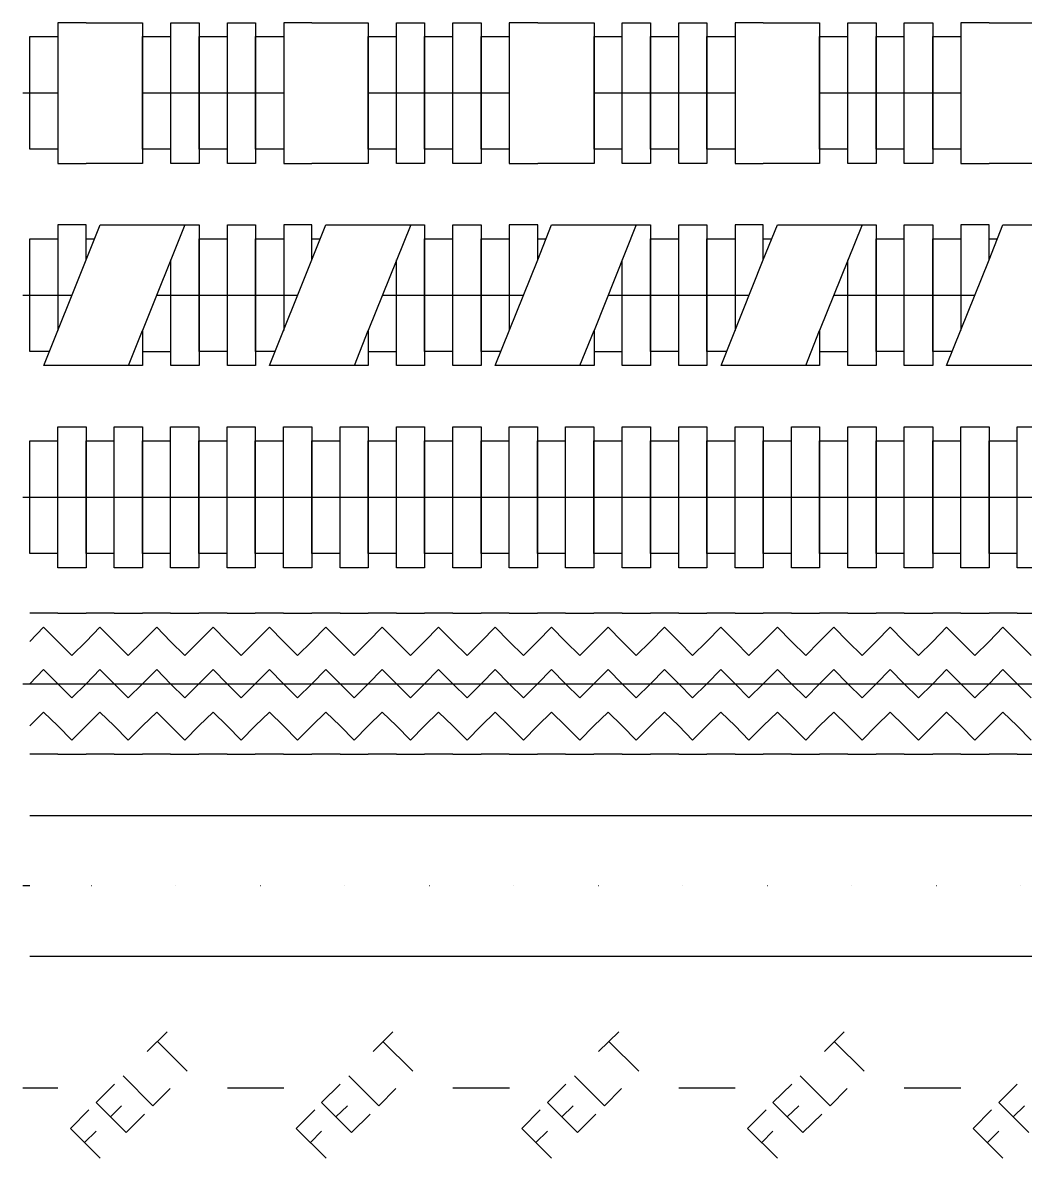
# Model space of a CAD drawing. Header units: inches. Extents: x 47316 to 59086, y 3141 to 11743.
# Drawn here: x 50298.05 to 50333.64, y 8845.37 to 8885.7 of the extents above; entities that cross this region are included whole.
import ezdxf

# ---------------------------------------------------------------- set-up
doc = ezdxf.new("R2010")
doc.units = ezdxf.units.IN
doc.header["$MEASUREMENT"] = 0

msp = doc.modelspace()

# ---------------------------------------------------------------- linework, layer by layer
at = {"color": 0, "lineweight": -2}
for p, q in [((50300.297, 8885.702), (50299.296, 8885.702)), ((50299.296, 8885.702), (50299.296, 8880.699)), ((50300.297, 8885.702), (50302.298, 8885.702)), ((50302.298, 8885.702), (50302.298, 8880.699)), ((50303.311, 8885.702), (50304.311, 8885.702)), ((50303.311, 8880.699), (50303.311, 8885.702)), ((50304.311, 8885.702), (50304.311, 8880.699)), ((50305.312, 8885.702), (50306.313, 8885.702)), ((50305.312, 8880.699), (50305.312, 8885.702)), ((50306.313, 8885.702), (50306.313, 8880.699)), ((50308.314, 8885.702), (50307.313, 8885.702)), ((50307.313, 8885.702), (50307.313, 8880.699)), ((50308.314, 8885.702), (50310.315, 8885.702)), ((50310.315, 8885.702), (50310.315, 8880.699)), ((50311.316, 8885.702), (50312.316, 8885.702)), ((50311.316, 8880.699), (50311.316, 8885.702)), ((50312.316, 8885.702), (50312.316, 8880.699)), ((50313.317, 8885.702), (50314.318, 8885.702)), ((50313.317, 8880.699), (50313.317, 8885.702)), ((50314.318, 8885.702), (50314.318, 8880.699)), ((50316.331, 8885.702), (50315.318, 8885.702)), ((50315.318, 8885.702), (50315.318, 8880.699)), ((50316.331, 8885.702), (50318.332, 8885.702)), ((50318.332, 8885.702), (50318.332, 8880.699)), ((50319.333, 8885.702), (50320.334, 8885.702)), ((50319.333, 8880.699), (50319.333, 8885.702)), ((50320.334, 8885.702), (50320.334, 8880.699)), ((50321.334, 8885.702), (50322.335, 8885.702)), ((50321.334, 8880.699), (50321.334, 8885.702)), ((50322.335, 8885.702), (50322.335, 8880.699)), ((50324.336, 8885.702), (50323.335, 8885.702)), ((50323.335, 8885.702), (50323.335, 8880.699)), ((50324.336, 8885.702), (50326.337, 8885.702)), ((50326.337, 8885.702), (50326.337, 8880.699)), ((50327.338, 8885.702), (50328.339, 8885.702)), ((50327.338, 8880.699), (50327.338, 8885.702)), ((50328.339, 8885.702), (50328.339, 8880.699)), ((50329.339, 8885.702), (50330.352, 8885.702)), ((50329.339, 8880.699), (50329.339, 8885.702)), ((50330.352, 8885.702), (50330.352, 8880.699)), ((50332.353, 8885.702), (50331.353, 8885.702)), ((50331.353, 8885.702), (50331.353, 8880.699)), ((50332.353, 8885.702), (50334.355, 8885.702)), ((50298.295, 8881.205), (50298.295, 8885.208)), ((50298.295, 8885.208), (50299.296, 8885.208)), ((50302.298, 8881.205), (50302.298, 8885.208)), ((50302.298, 8885.208), (50303.311, 8885.208)), ((50304.311, 8881.205), (50304.311, 8885.208)), ((50304.311, 8885.208), (50305.312, 8885.208)), ((50306.313, 8881.205), (50306.313, 8885.208)), ((50306.313, 8885.208), (50307.313, 8885.208)), ((50310.315, 8881.205), (50310.315, 8885.208)), ((50310.315, 8885.208), (50311.316, 8885.208)), ((50312.316, 8881.205), (50312.316, 8885.208)), ((50312.316, 8885.208), (50313.317, 8885.208)), ((50314.318, 8881.205), (50314.318, 8885.208)), ((50314.318, 8885.208), (50315.318, 8885.208)), ((50318.332, 8881.205), (50318.332, 8885.208)), ((50318.332, 8885.208), (50319.333, 8885.208)), ((50320.334, 8881.205), (50320.334, 8885.208)), ((50320.334, 8885.208), (50321.334, 8885.208)), ((50322.335, 8881.205), (50322.335, 8885.208)), ((50322.335, 8885.208), (50323.335, 8885.208)), ((50326.337, 8881.205), (50326.337, 8885.208)), ((50326.337, 8885.208), (50327.338, 8885.208)), ((50328.339, 8881.205), (50328.339, 8885.208)), ((50328.339, 8885.208), (50329.339, 8885.208)), ((50330.352, 8881.205), (50330.352, 8885.208)), ((50330.352, 8885.208), (50331.353, 8885.208)), ((50298.048, 8883.207), (50298.295, 8883.207)), ((50298.295, 8883.207), (50299.296, 8883.207)), ((50302.298, 8883.207), (50304.311, 8883.207)), ((50304.311, 8883.207), (50306.313, 8883.207)), ((50306.313, 8883.207), (50307.313, 8883.207)), ((50310.315, 8883.207), (50312.316, 8883.207)), ((50312.316, 8883.207), (50314.318, 8883.207)), ((50314.318, 8883.207), (50315.318, 8883.207)), ((50318.332, 8883.207), (50320.334, 8883.207)), ((50320.334, 8883.207), (50322.335, 8883.207)), ((50322.335, 8883.207), (50323.335, 8883.207)), ((50326.337, 8883.207), (50328.339, 8883.207)), ((50328.339, 8883.207), (50330.352, 8883.207)), ((50330.352, 8883.207), (50331.353, 8883.207)), ((50299.296, 8881.205), (50298.295, 8881.205)), ((50303.311, 8881.205), (50302.298, 8881.205)), ((50305.312, 8881.205), (50304.311, 8881.205)), ((50307.313, 8881.205), (50306.313, 8881.205)), ((50311.316, 8881.205), (50310.315, 8881.205)), ((50313.317, 8881.205), (50312.316, 8881.205)), ((50315.318, 8881.205), (50314.318, 8881.205)), ((50319.333, 8881.205), (50318.332, 8881.205)), ((50321.334, 8881.205), (50320.334, 8881.205)), ((50323.335, 8881.205), (50322.335, 8881.205)), ((50327.338, 8881.205), (50326.337, 8881.205)), ((50329.339, 8881.205), (50328.339, 8881.205)), ((50331.353, 8881.205), (50330.352, 8881.205)), ((50299.296, 8880.699), (50300.297, 8880.699)), ((50302.298, 8880.699), (50300.297, 8880.699)), ((50304.311, 8880.699), (50303.311, 8880.699)), ((50306.313, 8880.699), (50305.312, 8880.699)), ((50307.313, 8880.699), (50308.314, 8880.699)), ((50310.315, 8880.699), (50308.314, 8880.699)), ((50312.316, 8880.699), (50311.316, 8880.699)), ((50314.318, 8880.699), (50313.317, 8880.699)), ((50315.318, 8880.699), (50316.331, 8880.699)), ((50318.332, 8880.699), (50316.331, 8880.699)), ((50320.334, 8880.699), (50319.333, 8880.699)), ((50322.335, 8880.699), (50321.334, 8880.699)), ((50323.335, 8880.699), (50324.336, 8880.699)), ((50326.337, 8880.699), (50324.336, 8880.699)), ((50328.339, 8880.699), (50327.338, 8880.699)), ((50330.352, 8880.699), (50329.339, 8880.699)), ((50331.353, 8880.699), (50332.353, 8880.699)), ((50334.355, 8880.699), (50332.353, 8880.699)), ((50300.297, 8878.525), (50299.296, 8878.525)), ((50299.296, 8878.525), (50299.296, 8874.769)), ((50300.297, 8877.277), (50300.297, 8878.525)), ((50300.297, 8877.277), (50300.803, 8878.525)), ((50300.803, 8878.525), (50302.298, 8878.525)), ((50302.298, 8878.525), (50304.311, 8878.525)), ((50303.805, 8878.525), (50302.298, 8874.769)), ((50304.311, 8878.525), (50304.311, 8873.522)), ((50305.312, 8878.525), (50306.313, 8878.525)), ((50305.312, 8873.522), (50305.312, 8878.525)), ((50306.313, 8878.525), (50306.313, 8873.522)), ((50308.314, 8878.525), (50307.313, 8878.525)), ((50307.313, 8878.525), (50307.313, 8874.769)), ((50308.314, 8877.277), (50308.314, 8878.525)), ((50308.314, 8877.277), (50308.808, 8878.525)), ((50308.808, 8878.525), (50310.315, 8878.525)), ((50310.315, 8878.525), (50312.316, 8878.525)), ((50311.822, 8878.525), (50310.315, 8874.769)), ((50312.316, 8878.525), (50312.316, 8873.522)), ((50313.317, 8878.525), (50314.318, 8878.525)), ((50313.317, 8873.522), (50313.317, 8878.525)), ((50314.318, 8878.525), (50314.318, 8873.522)), ((50316.331, 8878.525), (50315.318, 8878.525)), ((50315.318, 8878.525), (50315.318, 8874.769)), ((50316.331, 8877.277), (50316.331, 8878.525)), ((50316.331, 8877.277), (50316.825, 8878.525)), ((50316.825, 8878.525), (50318.332, 8878.525)), ((50318.332, 8878.525), (50320.334, 8878.525)), ((50319.827, 8878.525), (50318.332, 8874.769)), ((50320.334, 8878.525), (50320.334, 8873.522)), ((50321.334, 8878.525), (50322.335, 8878.525)), ((50321.334, 8873.522), (50321.334, 8878.525)), ((50322.335, 8878.525), (50322.335, 8873.522)), ((50324.336, 8878.525), (50323.335, 8878.525)), ((50323.335, 8878.525), (50323.335, 8874.769)), ((50324.336, 8877.277), (50324.336, 8878.525)), ((50324.336, 8877.277), (50324.843, 8878.525)), ((50324.843, 8878.525), (50326.337, 8878.525)), ((50326.337, 8878.525), (50328.339, 8878.525)), ((50327.844, 8878.525), (50326.337, 8874.769)), ((50328.339, 8878.525), (50328.339, 8873.522)), ((50329.339, 8878.525), (50330.352, 8878.525)), ((50329.339, 8873.522), (50329.339, 8878.525)), ((50330.352, 8878.525), (50330.352, 8873.522)), ((50332.353, 8878.525), (50331.353, 8878.525)), ((50331.353, 8878.525), (50331.353, 8874.769)), ((50332.353, 8877.277), (50332.353, 8878.525)), ((50332.353, 8877.277), (50332.847, 8878.525)), ((50332.847, 8878.525), (50334.355, 8878.525)), ((50298.295, 8874.028), (50298.295, 8878.03)), ((50298.295, 8878.03), (50299.296, 8878.03)), ((50300.297, 8878.03), (50300.605, 8878.03)), ((50304.311, 8874.028), (50304.311, 8878.03)), ((50304.311, 8878.03), (50305.312, 8878.03)), ((50306.313, 8874.028), (50306.313, 8878.03)), ((50306.313, 8878.03), (50307.313, 8878.03)), ((50308.314, 8878.03), (50308.61, 8878.03)), ((50312.316, 8874.028), (50312.316, 8878.03)), ((50312.316, 8878.03), (50313.317, 8878.03)), ((50314.318, 8874.028), (50314.318, 8878.03)), ((50314.318, 8878.03), (50315.318, 8878.03)), ((50316.331, 8878.03), (50316.628, 8878.03)), ((50320.334, 8874.028), (50320.334, 8878.03)), ((50320.334, 8878.03), (50321.334, 8878.03)), ((50322.335, 8874.028), (50322.335, 8878.03)), ((50322.335, 8878.03), (50323.335, 8878.03)), ((50324.336, 8878.03), (50324.633, 8878.03)), ((50328.339, 8874.028), (50328.339, 8878.03)), ((50328.339, 8878.03), (50329.339, 8878.03)), ((50330.352, 8874.028), (50330.352, 8878.03)), ((50330.352, 8878.03), (50331.353, 8878.03)), ((50332.353, 8878.03), (50332.65, 8878.03)), ((50298.802, 8873.522), (50300.297, 8877.277)), ((50303.311, 8873.522), (50303.311, 8877.277)), ((50306.807, 8873.522), (50308.314, 8877.277)), ((50311.316, 8873.522), (50311.316, 8877.277)), ((50314.824, 8873.522), (50316.331, 8877.277)), ((50319.333, 8873.522), (50319.333, 8877.277)), ((50322.841, 8873.522), (50324.336, 8877.277)), ((50327.338, 8873.522), (50327.338, 8877.277)), ((50330.846, 8873.522), (50332.353, 8877.277)), ((50298.048, 8876.029), (50298.295, 8876.029)), ((50298.295, 8876.029), (50299.802, 8876.029)), ((50302.804, 8876.029), (50304.311, 8876.029)), ((50304.311, 8876.029), (50306.313, 8876.029)), ((50306.313, 8876.029), (50307.807, 8876.029)), ((50310.822, 8876.029), (50312.316, 8876.029)), ((50312.316, 8876.029), (50314.318, 8876.029)), ((50314.318, 8876.029), (50315.825, 8876.029)), ((50318.826, 8876.029), (50320.334, 8876.029)), ((50320.334, 8876.029), (50322.335, 8876.029)), ((50322.335, 8876.029), (50323.842, 8876.029)), ((50326.844, 8876.029), (50328.339, 8876.029)), ((50328.339, 8876.029), (50330.352, 8876.029)), ((50330.352, 8876.029), (50331.847, 8876.029)), ((50301.804, 8873.522), (50302.298, 8874.769)), ((50302.298, 8874.769), (50302.298, 8873.522)), ((50309.821, 8873.522), (50310.315, 8874.769)), ((50310.315, 8874.769), (50310.315, 8873.522)), ((50317.826, 8873.522), (50318.332, 8874.769)), ((50318.332, 8874.769), (50318.332, 8873.522)), ((50325.843, 8873.522), (50326.337, 8874.769)), ((50326.337, 8874.769), (50326.337, 8873.522)), ((50298.999, 8874.028), (50298.295, 8874.028)), ((50302.298, 8874.028), (50303.311, 8874.028)), ((50305.312, 8874.028), (50304.311, 8874.028)), ((50307.017, 8874.028), (50306.313, 8874.028)), ((50310.315, 8874.028), (50311.316, 8874.028)), ((50313.317, 8874.028), (50312.316, 8874.028)), ((50315.022, 8874.028), (50314.318, 8874.028)), ((50318.332, 8874.028), (50319.333, 8874.028)), ((50321.334, 8874.028), (50320.334, 8874.028)), ((50323.039, 8874.028), (50322.335, 8874.028)), ((50326.337, 8874.028), (50327.338, 8874.028)), ((50329.339, 8874.028), (50328.339, 8874.028)), ((50331.044, 8874.028), (50330.352, 8874.028)), ((50300.297, 8873.522), (50298.802, 8873.522)), ((50302.298, 8873.522), (50300.297, 8873.522)), ((50304.311, 8873.522), (50303.311, 8873.522)), ((50306.313, 8873.522), (50305.312, 8873.522)), ((50308.314, 8873.522), (50306.807, 8873.522)), ((50310.315, 8873.522), (50308.314, 8873.522)), ((50312.316, 8873.522), (50311.316, 8873.522)), ((50314.318, 8873.522), (50313.317, 8873.522)), ((50316.331, 8873.522), (50314.824, 8873.522)), ((50318.332, 8873.522), (50316.331, 8873.522)), ((50320.334, 8873.522), (50319.333, 8873.522)), ((50322.335, 8873.522), (50321.334, 8873.522)), ((50324.336, 8873.522), (50322.841, 8873.522)), ((50326.337, 8873.522), (50324.336, 8873.522)), ((50328.339, 8873.522), (50327.338, 8873.522)), ((50330.352, 8873.522), (50329.339, 8873.522)), ((50332.353, 8873.522), (50330.846, 8873.522)), ((50334.355, 8873.522), (50332.353, 8873.522)), ((50299.296, 8871.347), (50300.297, 8871.347)), ((50299.296, 8866.344), (50299.296, 8871.347)), ((50300.297, 8871.347), (50300.297, 8866.344)), ((50301.297, 8871.347), (50302.298, 8871.347)), ((50301.297, 8866.344), (50301.297, 8871.347)), ((50302.298, 8871.347), (50302.298, 8866.344)), ((50303.298, 8871.347), (50304.299, 8871.347)), ((50303.298, 8866.344), (50303.298, 8871.347)), ((50304.299, 8871.347), (50304.299, 8866.344)), ((50305.3, 8871.347), (50306.3, 8871.347)), ((50305.3, 8866.344), (50305.3, 8871.347)), ((50306.3, 8871.347), (50306.3, 8866.344)), ((50307.301, 8871.347), (50308.314, 8871.347)), ((50307.301, 8866.344), (50307.301, 8871.347)), ((50308.314, 8871.347), (50308.314, 8866.344)), ((50309.314, 8871.347), (50310.315, 8871.347)), ((50309.314, 8866.344), (50309.314, 8871.347)), ((50310.315, 8871.347), (50310.315, 8866.344)), ((50311.316, 8871.347), (50312.316, 8871.347)), ((50311.316, 8866.344), (50311.316, 8871.347)), ((50312.316, 8871.347), (50312.316, 8866.344)), ((50313.317, 8871.347), (50314.318, 8871.347)), ((50313.317, 8866.344), (50313.317, 8871.347)), ((50314.318, 8871.347), (50314.318, 8866.344)), ((50315.318, 8871.347), (50316.319, 8871.347)), ((50315.318, 8866.344), (50315.318, 8871.347)), ((50316.319, 8871.347), (50316.319, 8866.344)), ((50317.319, 8871.347), (50318.32, 8871.347)), ((50317.319, 8866.344), (50317.319, 8871.347)), ((50318.32, 8871.347), (50318.32, 8866.344)), ((50319.333, 8871.347), (50320.334, 8871.347)), ((50319.333, 8866.344), (50319.333, 8871.347)), ((50320.334, 8871.347), (50320.334, 8866.344)), ((50321.334, 8871.347), (50322.335, 8871.347)), ((50321.334, 8866.344), (50321.334, 8871.347)), ((50322.335, 8871.347), (50322.335, 8866.344)), ((50323.335, 8871.347), (50324.336, 8871.347)), ((50323.335, 8866.344), (50323.335, 8871.347)), ((50324.336, 8871.347), (50324.336, 8866.344)), ((50325.337, 8871.347), (50326.337, 8871.347)), ((50325.337, 8866.344), (50325.337, 8871.347)), ((50326.337, 8871.347), (50326.337, 8866.344)), ((50327.338, 8871.347), (50328.339, 8871.347)), ((50327.338, 8866.344), (50327.338, 8871.347)), ((50328.339, 8871.347), (50328.339, 8866.344)), ((50329.339, 8871.347), (50330.352, 8871.347)), ((50329.339, 8866.344), (50329.339, 8871.347)), ((50330.352, 8871.347), (50330.352, 8866.344)), ((50331.353, 8871.347), (50332.353, 8871.347)), ((50331.353, 8866.344), (50331.353, 8871.347)), ((50332.353, 8871.347), (50332.353, 8866.344)), ((50333.354, 8871.347), (50334.355, 8871.347)), ((50333.354, 8866.344), (50333.354, 8871.347)), ((50298.295, 8866.851), (50298.295, 8870.853)), ((50298.295, 8870.853), (50299.296, 8870.853)), ((50300.297, 8866.851), (50300.297, 8870.853)), ((50300.297, 8870.853), (50301.297, 8870.853)), ((50302.298, 8866.851), (50302.298, 8870.853)), ((50302.298, 8870.853), (50303.298, 8870.853)), ((50304.299, 8866.851), (50304.299, 8870.853)), ((50304.299, 8870.853), (50305.3, 8870.853)), ((50306.3, 8866.851), (50306.3, 8870.853)), ((50306.3, 8870.853), (50307.301, 8870.853)), ((50308.314, 8866.851), (50308.314, 8870.853)), ((50308.314, 8870.853), (50309.314, 8870.853)), ((50310.315, 8866.851), (50310.315, 8870.853)), ((50310.315, 8870.853), (50311.316, 8870.853)), ((50312.316, 8866.851), (50312.316, 8870.853)), ((50312.316, 8870.853), (50313.317, 8870.853)), ((50314.318, 8866.851), (50314.318, 8870.853)), ((50314.318, 8870.853), (50315.318, 8870.853)), ((50316.319, 8866.851), (50316.319, 8870.853)), ((50316.319, 8870.853), (50317.319, 8870.853)), ((50318.32, 8866.851), (50318.32, 8870.853)), ((50318.32, 8870.853), (50319.333, 8870.853)), ((50320.334, 8866.851), (50320.334, 8870.853)), ((50320.334, 8870.853), (50321.334, 8870.853)), ((50322.335, 8866.851), (50322.335, 8870.853)), ((50322.335, 8870.853), (50323.335, 8870.853)), ((50324.336, 8866.851), (50324.336, 8870.853)), ((50324.336, 8870.853), (50325.337, 8870.853)), ((50326.337, 8866.851), (50326.337, 8870.853)), ((50326.337, 8870.853), (50327.338, 8870.853)), ((50328.339, 8866.851), (50328.339, 8870.853)), ((50328.339, 8870.853), (50329.339, 8870.853)), ((50330.352, 8866.851), (50330.352, 8870.853)), ((50330.352, 8870.853), (50331.353, 8870.853)), ((50332.353, 8866.851), (50332.353, 8870.853)), ((50332.353, 8870.853), (50333.354, 8870.853)), ((50298.048, 8868.852), (50298.295, 8868.852)), ((50298.295, 8868.852), (50300.297, 8868.852)), ((50300.297, 8868.852), (50302.298, 8868.852)), ((50302.298, 8868.852), (50304.299, 8868.852)), ((50304.299, 8868.852), (50306.3, 8868.852)), ((50306.3, 8868.852), (50308.314, 8868.852)), ((50308.314, 8868.852), (50310.315, 8868.852)), ((50310.315, 8868.852), (50312.316, 8868.852)), ((50312.316, 8868.852), (50314.318, 8868.852)), ((50314.318, 8868.852), (50316.319, 8868.852)), ((50316.319, 8868.852), (50318.32, 8868.852)), ((50318.32, 8868.852), (50320.334, 8868.852)), ((50320.334, 8868.852), (50322.335, 8868.852)), ((50322.335, 8868.852), (50324.336, 8868.852)), ((50324.336, 8868.852), (50326.337, 8868.852)), ((50326.337, 8868.852), (50328.339, 8868.852)), ((50328.339, 8868.852), (50330.352, 8868.852)), ((50330.352, 8868.852), (50332.353, 8868.852)), ((50332.353, 8868.852), (50334.355, 8868.852)), ((50299.296, 8866.851), (50298.295, 8866.851)), ((50301.297, 8866.851), (50300.297, 8866.851)), ((50303.298, 8866.851), (50302.298, 8866.851)), ((50305.3, 8866.851), (50304.299, 8866.851)), ((50307.301, 8866.851), (50306.3, 8866.851)), ((50309.314, 8866.851), (50308.314, 8866.851)), ((50311.316, 8866.851), (50310.315, 8866.851)), ((50313.317, 8866.851), (50312.316, 8866.851)), ((50315.318, 8866.851), (50314.318, 8866.851)), ((50317.319, 8866.851), (50316.319, 8866.851)), ((50319.333, 8866.851), (50318.32, 8866.851)), ((50321.334, 8866.851), (50320.334, 8866.851)), ((50323.335, 8866.851), (50322.335, 8866.851)), ((50325.337, 8866.851), (50324.336, 8866.851)), ((50327.338, 8866.851), (50326.337, 8866.851)), ((50329.339, 8866.851), (50328.339, 8866.851)), ((50331.353, 8866.851), (50330.352, 8866.851)), ((50333.354, 8866.851), (50332.353, 8866.851)), ((50300.297, 8866.344), (50299.296, 8866.344)), ((50302.298, 8866.344), (50301.297, 8866.344)), ((50304.299, 8866.344), (50303.298, 8866.344)), ((50306.3, 8866.344), (50305.3, 8866.344)), ((50308.314, 8866.344), (50307.301, 8866.344)), ((50310.315, 8866.344), (50309.314, 8866.344)), ((50312.316, 8866.344), (50311.316, 8866.344)), ((50314.318, 8866.344), (50313.317, 8866.344)), ((50316.319, 8866.344), (50315.318, 8866.344)), ((50318.32, 8866.344), (50317.319, 8866.344)), ((50320.334, 8866.344), (50319.333, 8866.344)), ((50322.335, 8866.344), (50321.334, 8866.344)), ((50324.336, 8866.344), (50323.335, 8866.344)), ((50326.337, 8866.344), (50325.337, 8866.344)), ((50328.339, 8866.344), (50327.338, 8866.344)), ((50330.352, 8866.344), (50329.339, 8866.344)), ((50332.353, 8866.344), (50331.353, 8866.344)), ((50334.355, 8866.344), (50333.354, 8866.344)), ((50299.296, 8864.726), (50298.295, 8864.726)), ((50299.296, 8864.726), (50300.297, 8864.726)), ((50301.297, 8864.726), (50300.297, 8864.726)), ((50301.297, 8864.726), (50302.298, 8864.726)), ((50303.298, 8864.726), (50302.298, 8864.726)), ((50303.298, 8864.726), (50304.299, 8864.726)), ((50305.3, 8864.726), (50304.299, 8864.726)), ((50305.3, 8864.726), (50306.3, 8864.726)), ((50307.301, 8864.726), (50306.3, 8864.726)), ((50307.301, 8864.726), (50308.314, 8864.726)), ((50309.314, 8864.726), (50308.314, 8864.726)), ((50309.314, 8864.726), (50310.315, 8864.726)), ((50311.316, 8864.726), (50310.315, 8864.726)), ((50311.316, 8864.726), (50312.316, 8864.726)), ((50313.317, 8864.726), (50312.316, 8864.726)), ((50313.317, 8864.726), (50314.318, 8864.726)), ((50315.318, 8864.726), (50314.318, 8864.726)), ((50315.318, 8864.726), (50316.319, 8864.726)), ((50317.319, 8864.726), (50316.319, 8864.726)), ((50317.319, 8864.726), (50318.32, 8864.726)), ((50319.333, 8864.726), (50318.32, 8864.726)), ((50319.333, 8864.726), (50320.334, 8864.726)), ((50321.334, 8864.726), (50320.334, 8864.726)), ((50321.334, 8864.726), (50322.335, 8864.726)), ((50323.335, 8864.726), (50322.335, 8864.726)), ((50323.335, 8864.726), (50324.336, 8864.726)), ((50325.337, 8864.726), (50324.336, 8864.726)), ((50325.337, 8864.726), (50326.337, 8864.726)), ((50327.338, 8864.726), (50326.337, 8864.726)), ((50327.338, 8864.726), (50328.339, 8864.726)), ((50329.339, 8864.726), (50328.339, 8864.726)), ((50329.339, 8864.726), (50330.352, 8864.726)), ((50331.353, 8864.726), (50330.352, 8864.726)), ((50331.353, 8864.726), (50332.353, 8864.726)), ((50333.354, 8864.726), (50332.353, 8864.726)), ((50333.354, 8864.726), (50334.355, 8864.726)), ((50298.295, 8863.725), (50298.789, 8864.232)), ((50298.789, 8864.232), (50299.296, 8863.725)), ((50300.297, 8863.725), (50300.791, 8864.232)), ((50300.791, 8864.232), (50301.297, 8863.725)), ((50302.298, 8863.725), (50302.804, 8864.232)), ((50302.804, 8864.232), (50303.298, 8863.725)), ((50304.299, 8863.725), (50304.805, 8864.232)), ((50304.805, 8864.232), (50305.3, 8863.725)), ((50306.3, 8863.725), (50306.807, 8864.232)), ((50306.807, 8864.232), (50307.301, 8863.725)), ((50308.314, 8863.725), (50308.808, 8864.232)), ((50308.808, 8864.232), (50309.314, 8863.725)), ((50310.315, 8863.725), (50310.809, 8864.232)), ((50310.809, 8864.232), (50311.316, 8863.725)), ((50312.316, 8863.725), (50312.81, 8864.232)), ((50312.81, 8864.232), (50313.317, 8863.725)), ((50314.318, 8863.725), (50314.824, 8864.232)), ((50314.824, 8864.232), (50315.318, 8863.725)), ((50316.319, 8863.725), (50316.825, 8864.232)), ((50316.825, 8864.232), (50317.319, 8863.725)), ((50318.32, 8863.725), (50318.826, 8864.232)), ((50318.826, 8864.232), (50319.333, 8863.725)), ((50320.334, 8863.725), (50320.828, 8864.232)), ((50320.828, 8864.232), (50321.334, 8863.725)), ((50322.335, 8863.725), (50322.829, 8864.232)), ((50322.829, 8864.232), (50323.335, 8863.725)), ((50324.336, 8863.725), (50324.843, 8864.232)), ((50324.843, 8864.232), (50325.337, 8863.725)), ((50326.337, 8863.725), (50326.844, 8864.232)), ((50326.844, 8864.232), (50327.338, 8863.725)), ((50328.339, 8863.725), (50328.845, 8864.232)), ((50328.845, 8864.232), (50329.339, 8863.725)), ((50330.352, 8863.725), (50330.846, 8864.232)), ((50330.846, 8864.232), (50331.353, 8863.725)), ((50332.353, 8863.725), (50332.847, 8864.232)), ((50332.847, 8864.232), (50333.354, 8863.725)), ((50299.79, 8863.231), (50299.296, 8863.725)), ((50300.297, 8863.725), (50299.79, 8863.231)), ((50301.791, 8863.231), (50301.297, 8863.725)), ((50302.298, 8863.725), (50301.791, 8863.231)), ((50303.805, 8863.231), (50303.298, 8863.725)), ((50304.299, 8863.725), (50303.805, 8863.231)), ((50305.806, 8863.231), (50305.3, 8863.725)), ((50306.3, 8863.725), (50305.806, 8863.231)), ((50307.807, 8863.231), (50307.301, 8863.725)), ((50308.314, 8863.725), (50307.807, 8863.231)), ((50309.809, 8863.231), (50309.314, 8863.725)), ((50310.315, 8863.725), (50309.809, 8863.231)), ((50311.81, 8863.231), (50311.316, 8863.725)), ((50312.316, 8863.725), (50311.81, 8863.231)), ((50313.823, 8863.231), (50313.317, 8863.725)), ((50314.318, 8863.725), (50313.823, 8863.231)), ((50315.825, 8863.231), (50315.318, 8863.725)), ((50316.319, 8863.725), (50315.825, 8863.231)), ((50317.826, 8863.231), (50317.319, 8863.725)), ((50318.32, 8863.725), (50317.826, 8863.231)), ((50319.827, 8863.231), (50319.333, 8863.725)), ((50320.334, 8863.725), (50319.827, 8863.231)), ((50321.828, 8863.231), (50321.334, 8863.725)), ((50322.335, 8863.725), (50321.828, 8863.231)), ((50323.83, 8863.231), (50323.335, 8863.725)), ((50324.336, 8863.725), (50323.83, 8863.231)), ((50325.843, 8863.231), (50325.337, 8863.725)), ((50326.337, 8863.725), (50325.843, 8863.231)), ((50327.844, 8863.231), (50327.338, 8863.725)), ((50328.339, 8863.725), (50327.844, 8863.231)), ((50329.846, 8863.231), (50329.339, 8863.725)), ((50330.352, 8863.725), (50329.846, 8863.231)), ((50331.847, 8863.231), (50331.353, 8863.725)), ((50332.353, 8863.725), (50331.847, 8863.231)), ((50333.848, 8863.231), (50333.354, 8863.725)), ((50298.295, 8862.218), (50298.789, 8862.725)), ((50298.789, 8862.725), (50299.296, 8862.218)), ((50300.297, 8862.218), (50300.791, 8862.725)), ((50300.791, 8862.725), (50301.297, 8862.218)), ((50302.298, 8862.218), (50302.804, 8862.725)), ((50302.804, 8862.725), (50303.298, 8862.218)), ((50304.299, 8862.218), (50304.805, 8862.725)), ((50304.805, 8862.725), (50305.3, 8862.218)), ((50306.3, 8862.218), (50306.807, 8862.725)), ((50306.807, 8862.725), (50307.301, 8862.218)), ((50308.314, 8862.218), (50308.808, 8862.725)), ((50308.808, 8862.725), (50309.314, 8862.218)), ((50310.315, 8862.218), (50310.809, 8862.725)), ((50310.809, 8862.725), (50311.316, 8862.218)), ((50312.316, 8862.218), (50312.81, 8862.725)), ((50312.81, 8862.725), (50313.317, 8862.218)), ((50314.318, 8862.218), (50314.824, 8862.725)), ((50314.824, 8862.725), (50315.318, 8862.218)), ((50316.319, 8862.218), (50316.825, 8862.725)), ((50316.825, 8862.725), (50317.319, 8862.218)), ((50318.32, 8862.218), (50318.826, 8862.725)), ((50318.826, 8862.725), (50319.333, 8862.218)), ((50320.334, 8862.218), (50320.828, 8862.725)), ((50320.828, 8862.725), (50321.334, 8862.218)), ((50322.335, 8862.218), (50322.829, 8862.725)), ((50322.829, 8862.725), (50323.335, 8862.218)), ((50324.336, 8862.218), (50324.843, 8862.725)), ((50324.843, 8862.725), (50325.337, 8862.218)), ((50326.337, 8862.218), (50326.844, 8862.725)), ((50326.844, 8862.725), (50327.338, 8862.218)), ((50328.339, 8862.218), (50328.845, 8862.725)), ((50328.845, 8862.725), (50329.339, 8862.218)), ((50330.352, 8862.218), (50330.846, 8862.725)), ((50330.846, 8862.725), (50331.353, 8862.218)), ((50332.353, 8862.218), (50332.847, 8862.725)), ((50332.847, 8862.725), (50333.354, 8862.218)), ((50298.048, 8862.218), (50298.295, 8862.218)), ((50298.295, 8862.218), (50299.296, 8862.218)), ((50299.296, 8862.218), (50299.79, 8861.724)), ((50299.296, 8862.218), (50300.297, 8862.218)), ((50299.79, 8861.724), (50300.297, 8862.218)), ((50300.297, 8862.218), (50301.297, 8862.218)), ((50301.297, 8862.218), (50301.791, 8861.724)), ((50301.297, 8862.218), (50302.298, 8862.218)), ((50301.791, 8861.724), (50302.298, 8862.218)), ((50302.298, 8862.218), (50303.298, 8862.218)), ((50303.298, 8862.218), (50303.805, 8861.724)), ((50303.298, 8862.218), (50304.299, 8862.218)), ((50303.805, 8861.724), (50304.299, 8862.218)), ((50304.299, 8862.218), (50305.3, 8862.218)), ((50305.3, 8862.218), (50305.806, 8861.724)), ((50305.3, 8862.218), (50306.3, 8862.218)), ((50305.806, 8861.724), (50306.3, 8862.218)), ((50306.3, 8862.218), (50307.301, 8862.218)), ((50307.301, 8862.218), (50307.807, 8861.724)), ((50307.301, 8862.218), (50308.314, 8862.218)), ((50307.807, 8861.724), (50308.314, 8862.218)), ((50308.314, 8862.218), (50309.314, 8862.218)), ((50309.314, 8862.218), (50309.809, 8861.724)), ((50309.314, 8862.218), (50310.315, 8862.218)), ((50309.809, 8861.724), (50310.315, 8862.218)), ((50310.315, 8862.218), (50311.316, 8862.218)), ((50311.316, 8862.218), (50311.81, 8861.724)), ((50311.316, 8862.218), (50312.316, 8862.218)), ((50311.81, 8861.724), (50312.316, 8862.218)), ((50312.316, 8862.218), (50313.317, 8862.218)), ((50313.317, 8862.218), (50313.823, 8861.724)), ((50313.317, 8862.218), (50314.318, 8862.218)), ((50313.823, 8861.724), (50314.318, 8862.218)), ((50314.318, 8862.218), (50315.318, 8862.218)), ((50315.318, 8862.218), (50315.825, 8861.724)), ((50315.318, 8862.218), (50316.319, 8862.218)), ((50315.825, 8861.724), (50316.319, 8862.218)), ((50316.319, 8862.218), (50317.319, 8862.218)), ((50317.319, 8862.218), (50317.826, 8861.724)), ((50317.319, 8862.218), (50318.32, 8862.218)), ((50317.826, 8861.724), (50318.32, 8862.218)), ((50318.32, 8862.218), (50319.333, 8862.218)), ((50319.333, 8862.218), (50319.827, 8861.724)), ((50319.333, 8862.218), (50320.334, 8862.218)), ((50319.827, 8861.724), (50320.334, 8862.218)), ((50320.334, 8862.218), (50321.334, 8862.218)), ((50321.334, 8862.218), (50321.828, 8861.724)), ((50321.334, 8862.218), (50322.335, 8862.218)), ((50321.828, 8861.724), (50322.335, 8862.218)), ((50322.335, 8862.218), (50323.335, 8862.218)), ((50323.335, 8862.218), (50323.83, 8861.724)), ((50323.335, 8862.218), (50324.336, 8862.218)), ((50323.83, 8861.724), (50324.336, 8862.218)), ((50324.336, 8862.218), (50325.337, 8862.218)), ((50325.337, 8862.218), (50325.843, 8861.724)), ((50325.337, 8862.218), (50326.337, 8862.218)), ((50325.843, 8861.724), (50326.337, 8862.218)), ((50326.337, 8862.218), (50327.338, 8862.218)), ((50327.338, 8862.218), (50327.844, 8861.724)), ((50327.338, 8862.218), (50328.339, 8862.218)), ((50327.844, 8861.724), (50328.339, 8862.218)), ((50328.339, 8862.218), (50329.339, 8862.218)), ((50329.339, 8862.218), (50329.846, 8861.724)), ((50329.339, 8862.218), (50330.352, 8862.218)), ((50329.846, 8861.724), (50330.352, 8862.218)), ((50330.352, 8862.218), (50331.353, 8862.218)), ((50331.353, 8862.218), (50331.847, 8861.724)), ((50331.353, 8862.218), (50332.353, 8862.218)), ((50331.847, 8861.724), (50332.353, 8862.218)), ((50332.353, 8862.218), (50333.354, 8862.218)), ((50333.354, 8862.218), (50333.848, 8861.724)), ((50333.354, 8862.218), (50334.355, 8862.218)), ((50298.295, 8860.724), (50298.789, 8861.218)), ((50298.789, 8861.218), (50299.296, 8860.724)), ((50300.297, 8860.724), (50300.791, 8861.218)), ((50300.791, 8861.218), (50301.297, 8860.724)), ((50302.298, 8860.724), (50302.804, 8861.218)), ((50302.804, 8861.218), (50303.298, 8860.724)), ((50304.299, 8860.724), (50304.805, 8861.218)), ((50304.805, 8861.218), (50305.3, 8860.724)), ((50306.3, 8860.724), (50306.807, 8861.218)), ((50306.807, 8861.218), (50307.301, 8860.724)), ((50308.314, 8860.724), (50308.808, 8861.218)), ((50308.808, 8861.218), (50309.314, 8860.724)), ((50310.315, 8860.724), (50310.809, 8861.218)), ((50310.809, 8861.218), (50311.316, 8860.724)), ((50312.316, 8860.724), (50312.81, 8861.218)), ((50312.81, 8861.218), (50313.317, 8860.724)), ((50314.318, 8860.724), (50314.824, 8861.218)), ((50314.824, 8861.218), (50315.318, 8860.724)), ((50316.319, 8860.724), (50316.825, 8861.218)), ((50316.825, 8861.218), (50317.319, 8860.724)), ((50318.32, 8860.724), (50318.826, 8861.218)), ((50318.826, 8861.218), (50319.333, 8860.724)), ((50320.334, 8860.724), (50320.828, 8861.218)), ((50320.828, 8861.218), (50321.334, 8860.724)), ((50322.335, 8860.724), (50322.829, 8861.218)), ((50322.829, 8861.218), (50323.335, 8860.724)), ((50324.336, 8860.724), (50324.843, 8861.218)), ((50324.843, 8861.218), (50325.337, 8860.724)), ((50326.337, 8860.724), (50326.844, 8861.218)), ((50326.844, 8861.218), (50327.338, 8860.724)), ((50328.339, 8860.724), (50328.845, 8861.218)), ((50328.845, 8861.218), (50329.339, 8860.724)), ((50330.352, 8860.724), (50330.846, 8861.218)), ((50330.846, 8861.218), (50331.353, 8860.724)), ((50332.353, 8860.724), (50332.847, 8861.218)), ((50332.847, 8861.218), (50333.354, 8860.724)), ((50299.79, 8860.217), (50299.296, 8860.724)), ((50300.297, 8860.724), (50299.79, 8860.217)), ((50301.791, 8860.217), (50301.297, 8860.724)), ((50302.298, 8860.724), (50301.791, 8860.217)), ((50303.805, 8860.217), (50303.298, 8860.724)), ((50304.299, 8860.724), (50303.805, 8860.217)), ((50305.806, 8860.217), (50305.3, 8860.724)), ((50306.3, 8860.724), (50305.806, 8860.217)), ((50307.807, 8860.217), (50307.301, 8860.724)), ((50308.314, 8860.724), (50307.807, 8860.217)), ((50309.809, 8860.217), (50309.314, 8860.724)), ((50310.315, 8860.724), (50309.809, 8860.217)), ((50311.81, 8860.217), (50311.316, 8860.724)), ((50312.316, 8860.724), (50311.81, 8860.217)), ((50313.823, 8860.217), (50313.317, 8860.724)), ((50314.318, 8860.724), (50313.823, 8860.217)), ((50315.825, 8860.217), (50315.318, 8860.724)), ((50316.319, 8860.724), (50315.825, 8860.217)), ((50317.826, 8860.217), (50317.319, 8860.724)), ((50318.32, 8860.724), (50317.826, 8860.217)), ((50319.827, 8860.217), (50319.333, 8860.724)), ((50320.334, 8860.724), (50319.827, 8860.217)), ((50321.828, 8860.217), (50321.334, 8860.724)), ((50322.335, 8860.724), (50321.828, 8860.217)), ((50323.83, 8860.217), (50323.335, 8860.724)), ((50324.336, 8860.724), (50323.83, 8860.217)), ((50325.843, 8860.217), (50325.337, 8860.724)), ((50326.337, 8860.724), (50325.843, 8860.217)), ((50327.844, 8860.217), (50327.338, 8860.724)), ((50328.339, 8860.724), (50327.844, 8860.217)), ((50329.846, 8860.217), (50329.339, 8860.724)), ((50330.352, 8860.724), (50329.846, 8860.217)), ((50331.847, 8860.217), (50331.353, 8860.724)), ((50332.353, 8860.724), (50331.847, 8860.217)), ((50333.848, 8860.217), (50333.354, 8860.724)), ((50299.296, 8859.723), (50298.295, 8859.723)), ((50299.296, 8859.723), (50300.297, 8859.723)), ((50301.297, 8859.723), (50300.297, 8859.723)), ((50301.297, 8859.723), (50302.298, 8859.723)), ((50303.298, 8859.723), (50302.298, 8859.723)), ((50303.298, 8859.723), (50304.299, 8859.723)), ((50305.3, 8859.723), (50304.299, 8859.723)), ((50305.3, 8859.723), (50306.3, 8859.723)), ((50307.301, 8859.723), (50306.3, 8859.723)), ((50307.301, 8859.723), (50308.314, 8859.723)), ((50309.314, 8859.723), (50308.314, 8859.723)), ((50309.314, 8859.723), (50310.315, 8859.723)), ((50311.316, 8859.723), (50310.315, 8859.723)), ((50311.316, 8859.723), (50312.316, 8859.723)), ((50313.317, 8859.723), (50312.316, 8859.723)), ((50313.317, 8859.723), (50314.318, 8859.723)), ((50315.318, 8859.723), (50314.318, 8859.723)), ((50315.318, 8859.723), (50316.319, 8859.723)), ((50317.319, 8859.723), (50316.319, 8859.723)), ((50317.319, 8859.723), (50318.32, 8859.723)), ((50319.333, 8859.723), (50318.32, 8859.723)), ((50319.333, 8859.723), (50320.334, 8859.723)), ((50321.334, 8859.723), (50320.334, 8859.723)), ((50321.334, 8859.723), (50322.335, 8859.723)), ((50323.335, 8859.723), (50322.335, 8859.723)), ((50323.335, 8859.723), (50324.336, 8859.723)), ((50325.337, 8859.723), (50324.336, 8859.723)), ((50325.337, 8859.723), (50326.337, 8859.723)), ((50327.338, 8859.723), (50326.337, 8859.723)), ((50327.338, 8859.723), (50328.339, 8859.723)), ((50329.339, 8859.723), (50328.339, 8859.723)), ((50329.339, 8859.723), (50330.352, 8859.723)), ((50331.353, 8859.723), (50330.352, 8859.723)), ((50331.353, 8859.723), (50332.353, 8859.723)), ((50333.354, 8859.723), (50332.353, 8859.723)), ((50333.354, 8859.723), (50334.355, 8859.723)), ((50298.295, 8857.549), (50300.297, 8857.549)), ((50300.297, 8857.549), (50302.298, 8857.549)), ((50302.298, 8857.549), (50304.299, 8857.549)), ((50304.299, 8857.549), (50306.3, 8857.549)), ((50306.3, 8857.549), (50308.314, 8857.549)), ((50308.314, 8857.549), (50310.315, 8857.549)), ((50310.315, 8857.549), (50312.316, 8857.549)), ((50312.316, 8857.549), (50314.318, 8857.549)), ((50314.318, 8857.549), (50316.319, 8857.549)), ((50316.319, 8857.549), (50318.32, 8857.549)), ((50318.32, 8857.549), (50320.334, 8857.549)), ((50320.334, 8857.549), (50322.335, 8857.549)), ((50322.335, 8857.549), (50324.336, 8857.549)), ((50324.336, 8857.549), (50326.337, 8857.549)), ((50326.337, 8857.549), (50328.339, 8857.549)), ((50328.339, 8857.549), (50330.352, 8857.549)), ((50330.352, 8857.549), (50332.353, 8857.549)), ((50332.353, 8857.549), (50334.355, 8857.549)), ((50298.048, 8855.053), (50298.295, 8855.053)), ((50300.48, 8855.053), (50300.485, 8855.053)), ((50303.48, 8855.053), (50303.485, 8855.053)), ((50306.48, 8855.053), (50306.485, 8855.053)), ((50309.48, 8855.053), (50309.485, 8855.053)), ((50312.48, 8855.053), (50312.485, 8855.053)), ((50315.48, 8855.053), (50315.485, 8855.053)), ((50318.48, 8855.053), (50318.485, 8855.053)), ((50321.48, 8855.053), (50321.485, 8855.053)), ((50324.48, 8855.053), (50324.485, 8855.053)), ((50327.48, 8855.053), (50327.485, 8855.053)), ((50330.48, 8855.053), (50330.485, 8855.053)), ((50333.48, 8855.053), (50333.485, 8855.053)), ((50298.295, 8852.546), (50300.297, 8852.546)), ((50300.297, 8852.546), (50302.298, 8852.546)), ((50302.298, 8852.546), (50304.299, 8852.546)), ((50304.299, 8852.546), (50306.3, 8852.546)), ((50306.3, 8852.546), (50308.314, 8852.546)), ((50308.314, 8852.546), (50310.315, 8852.546)), ((50310.315, 8852.546), (50312.316, 8852.546)), ((50312.316, 8852.546), (50314.318, 8852.546)), ((50314.318, 8852.546), (50316.319, 8852.546)), ((50316.319, 8852.546), (50318.32, 8852.546)), ((50318.32, 8852.546), (50320.334, 8852.546)), ((50320.334, 8852.546), (50322.335, 8852.546)), ((50322.335, 8852.546), (50324.336, 8852.546)), ((50324.336, 8852.546), (50326.337, 8852.546)), ((50326.337, 8852.546), (50328.339, 8852.546)), ((50328.339, 8852.546), (50330.352, 8852.546)), ((50330.352, 8852.546), (50332.353, 8852.546)), ((50332.353, 8852.546), (50334.355, 8852.546)), ((50302.471, 8849.161), (50303.175, 8849.865)), ((50310.488, 8849.161), (50311.192, 8849.865)), ((50318.493, 8849.161), (50319.209, 8849.865)), ((50326.51, 8849.161), (50327.214, 8849.865)), ((50302.829, 8849.519), (50303.891, 8848.457)), ((50310.834, 8849.519), (50311.896, 8848.457)), ((50318.851, 8849.519), (50319.914, 8848.457)), ((50326.856, 8849.519), (50327.919, 8848.457)), ((50300.655, 8847.345), (50301.31, 8848)), ((50301.618, 8848.296), (50302.668, 8847.234)), ((50308.66, 8847.345), (50309.314, 8848)), ((50309.623, 8848.296), (50310.686, 8847.234)), ((50316.677, 8847.345), (50317.332, 8848)), ((50317.641, 8848.296), (50318.703, 8847.234)), ((50324.682, 8847.345), (50325.349, 8848)), ((50325.645, 8848.296), (50326.708, 8847.234)), ((50332.699, 8847.345), (50333.354, 8848)), ((50298.048, 8847.876), (50299.296, 8847.876)), ((50302.668, 8847.234), (50303.286, 8847.851)), ((50305.312, 8847.876), (50307.313, 8847.876)), ((50310.686, 8847.234), (50311.291, 8847.851)), ((50313.317, 8847.876), (50315.331, 8847.876)), ((50318.703, 8847.234), (50319.308, 8847.851)), ((50321.334, 8847.876), (50323.335, 8847.876)), ((50326.708, 8847.234), (50327.313, 8847.851)), ((50329.339, 8847.876), (50331.353, 8847.876)), ((50301.717, 8846.283), (50300.655, 8847.345)), ((50301.161, 8846.838), (50301.557, 8847.234)), ((50309.722, 8846.283), (50308.66, 8847.345)), ((50309.166, 8846.838), (50309.574, 8847.234)), ((50317.739, 8846.283), (50316.677, 8847.345)), ((50317.183, 8846.838), (50317.591, 8847.234)), ((50325.744, 8846.283), (50324.682, 8847.345)), ((50325.188, 8846.838), (50325.596, 8847.234)), ((50333.762, 8846.283), (50332.699, 8847.345)), ((50333.206, 8846.838), (50333.613, 8847.234)), ((50299.741, 8846.431), (50300.395, 8847.085)), ((50301.717, 8846.283), (50302.372, 8846.937)), ((50307.758, 8846.431), (50308.413, 8847.085)), ((50309.722, 8846.283), (50310.377, 8846.937)), ((50315.763, 8846.431), (50316.418, 8847.085)), ((50317.739, 8846.283), (50318.394, 8846.937)), ((50323.78, 8846.431), (50324.435, 8847.085)), ((50325.744, 8846.283), (50326.411, 8846.937)), ((50331.785, 8846.431), (50332.44, 8847.085)), ((50300.803, 8845.368), (50299.741, 8846.431)), ((50308.82, 8845.368), (50307.758, 8846.431)), ((50316.825, 8845.368), (50315.763, 8846.431)), ((50324.843, 8845.368), (50323.78, 8846.431)), ((50332.847, 8845.368), (50331.785, 8846.431)), ((50300.247, 8845.924), (50300.655, 8846.332)), ((50308.264, 8845.924), (50308.66, 8846.332)), ((50316.269, 8845.924), (50316.677, 8846.332)), ((50324.287, 8845.924), (50324.682, 8846.332)), ((50332.292, 8845.924), (50332.699, 8846.332))]:
    msp.add_line(p, q, dxfattribs=at)

doc.saveas('drawing.dxf')
